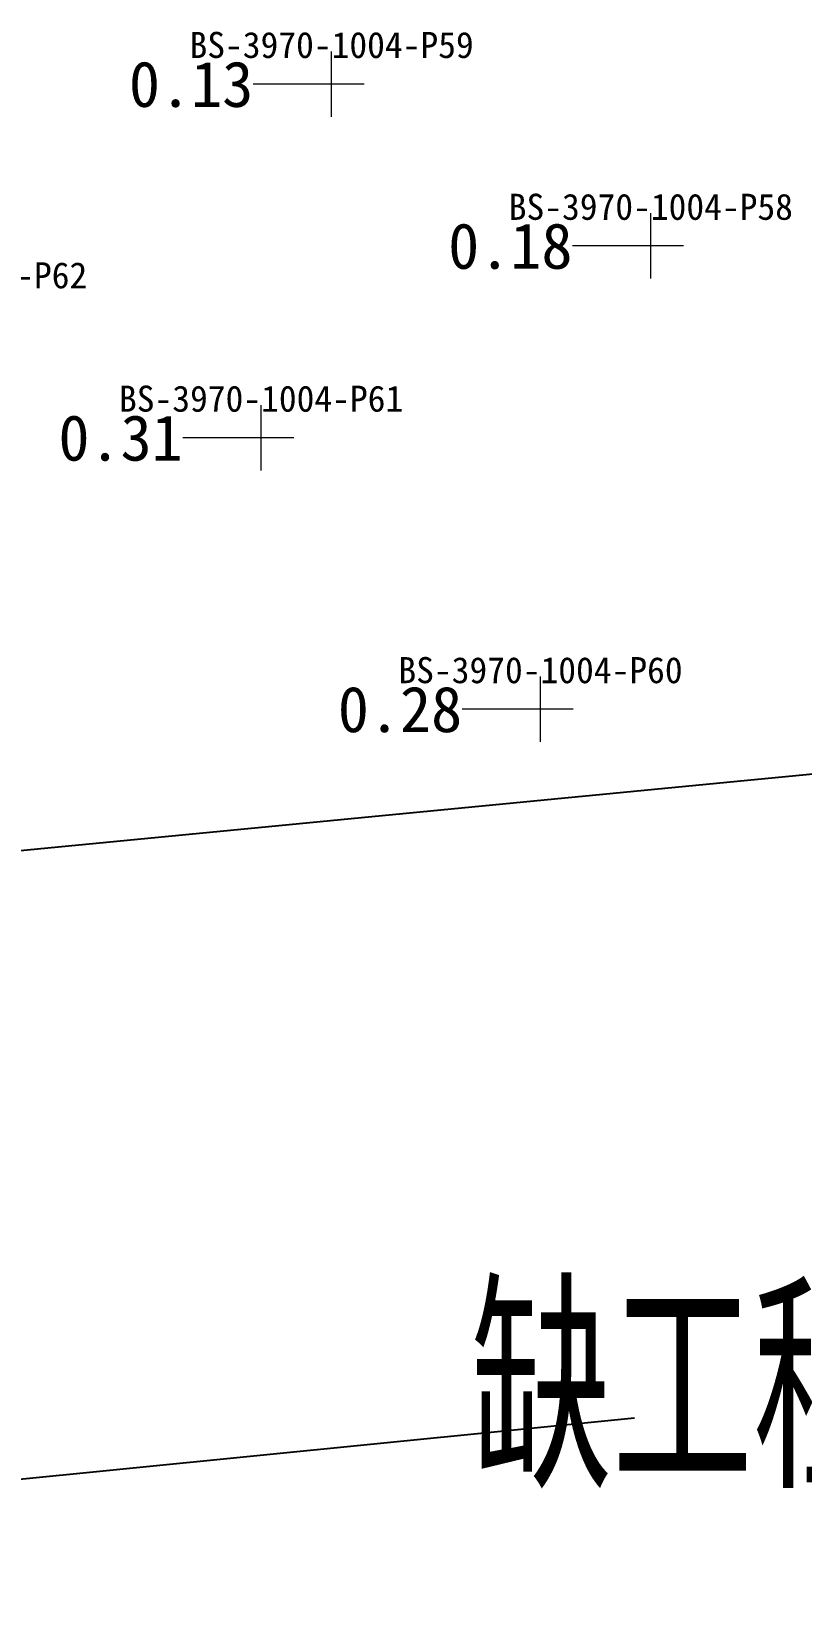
# Model space of a CAD drawing. Header units: inches. Extents: x 469761 to 469956, y 4349708 to 4349833.
# Drawn here: x 469879.51 to 469891.31, y 4349762.17 to 4349786.28 of the extents above; entities that cross this region are included whole.
import ezdxf
from ezdxf.enums import TextEntityAlignment as Align

# ---------------------------------------------------------------- set-up
doc = ezdxf.new("R2010")
doc.units = ezdxf.units.IN
doc.header["$MEASUREMENT"] = 0
doc.layers.add('123', color=7, linetype='Continuous')
for name, color, linetype, lineweight in [('点', 7, 'Continuous', 0), ('线条', 7, 'Continuous', 0), ('钻孔', 7, 'Continuous', 0)]:
    doc.layers.add(name, color=color, linetype=linetype, lineweight=lineweight)
doc.styles.add('3dmine_textStyle_2', font='simsunb.ttf', dxfattribs={"height": 1})
doc.styles.add('Standard_Shx', font='txt.shx', dxfattribs={"bigfont": 'gbcbig.shx'})

msp = doc.modelspace()

# ---------------------------------------------------------------- hatches: boundary and pattern name
at = {"layer": '钻孔', "linetype": 'Continuous', "lineweight": 0, "true_color": 0x808080, "extrusion": (0, 1, 0)}
for points in [[(-469885.11, 3960.04), (-469884.11, 3960.04), (-469884.11, 3972.04), (-469885.11, 3972.04)], [(-469890, 3960.17), (-469889, 3960.17), (-469889, 3972.17), (-469890, 3972.17)], [(-469884.03, 3959.98), (-469883.03, 3959.98), (-469883.03, 3971.98), (-469884.03, 3971.98)], [(-469888.31, 3960.3), (-469887.31, 3960.3), (-469887.31, 3972.3), (-469888.31, 3972.3)]]:
    msp.add_hatch(color=8, dxfattribs=at).paths.add_polyline_path(points, flags=0)

# ---------------------------------------------------------------- linework, layer by layer
msp.add_line((469871.355, 4349772.955), (469907.309, 4349776.427))
at = {"layer": '123'}
msp.add_line((469860.063, 4349762.172), (469888.752, 4349765.032), dxfattribs=at)
at = {"layer": '点', "color": 138, "linetype": 'Continuous', "lineweight": 0, "true_color": 0x004c4c}
for points, elevation in [([(469884.11, 4349784.97), (469884.11, 4349785.97)], 3972.04), ([(469884.61, 4349785.47), (469883.61, 4349785.47)], 3972.04), ([(469889, 4349782.49), (469889, 4349783.49)], 3972.17), ([(469889.5, 4349782.99), (469888.5, 4349782.99)], 3972.17), ([(469883.03, 4349779.55), (469883.03, 4349780.55)], 3971.98), ([(469883.53, 4349780.05), (469882.53, 4349780.05)], 3971.98), ([(469887.31, 4349775.39), (469887.31, 4349776.39)], 3972.3), ([(469887.81, 4349775.89), (469886.81, 4349775.89)], 3972.3)]:
    msp.add_lwpolyline(points, dxfattribs=dict(at, elevation=elevation))
at = {"layer": '线条', "color": 138, "linetype": 'Continuous', "lineweight": 0, "true_color": 0x004c4c}
for points, elevation in [([(469884.11, 4349785.47), (469884.11, 4349785.47), (469884.11, 4349785.47)], 3972.04), ([(469889, 4349782.99), (469889, 4349782.99), (469889, 4349782.99)], 3972.17), ([(469883.03, 4349780.05), (469883.03, 4349780.05), (469883.03, 4349780.05)], 3971.98), ([(469887.31, 4349775.89), (469887.31, 4349775.89), (469887.31, 4349775.89)], 3972.3)]:
    msp.add_lwpolyline(points, dxfattribs=dict(at, elevation=elevation))
at = {"layer": '钻孔', "color": 8, "linetype": 'Continuous', "lineweight": 0, "true_color": 0x808080}
for points, elevation in [([(469884.11, 4349785.47), (469882.91, 4349785.47)], 3972.04), ([(469884.11, 4349785.47), (469882.91, 4349785.47)], 3960.04), ([(469889, 4349782.99), (469887.8, 4349782.99)], 3972.17), ([(469889, 4349782.99), (469887.8, 4349782.99)], 3960.17), ([(469883.03, 4349780.05), (469881.83, 4349780.05)], 3971.98), ([(469883.03, 4349780.05), (469881.83, 4349780.05)], 3959.98), ([(469887.31, 4349775.89), (469886.11, 4349775.89)], 3972.3), ([(469887.31, 4349775.89), (469886.11, 4349775.89)], 3960.3)]:
    msp.add_lwpolyline(points, dxfattribs=dict(at, elevation=elevation))

# ---------------------------------------------------------------- texts
at = {"insert": (469886.244, 4349766.948), "char_height": 3, "attachment_point": 1, "style": 'Standard_Shx'}
msp.add_mtext_dynamic_manual_height_columns('缺工程，取样待结果出来，此区域再进行施工', width=47.18008, gutter_width=1, heights=[0], dxfattribs=at)
at = {"layer": '钻孔', "color": 138, "linetype": 'Continuous', "lineweight": 0, "true_color": 0x004c4c, "style": '3dmine_textStyle_2'}
for s, p in [('BS-3970-1004-P59', (469884.11, 4349785.87, 3972.04)), ('BS-3970-1004-P58', (469889, 4349783.39, 3972.17)), ('BS-3970-1004-P62', (469878.19, 4349782.34, 3972.08)), ('BS-3970-1004-P61', (469883.03, 4349780.45, 3971.98)), ('BS-3970-1004-P60', (469887.31, 4349776.29, 3972.3))]:
    msp.add_text(s, height=0.4, dxfattribs=at).set_placement(p, align=Align.CENTER)
at = {"layer": '钻孔', "color": 8, "linetype": 'Continuous', "lineweight": 0, "true_color": 0x808080, "style": '3dmine_textStyle_2'}
for s, p in [('0.13', (469882.91, 4349785.47, 3966.04)), ('0.18', (469887.8, 4349782.99, 3966.17)), ('0.31', (469881.83, 4349780.05, 3965.98)), ('0.28', (469886.11, 4349775.89, 3966.3))]:
    msp.add_text(s, height=0.7, dxfattribs=at).set_placement(p, align=Align.MIDDLE_RIGHT)

doc.saveas('drawing.dxf')
